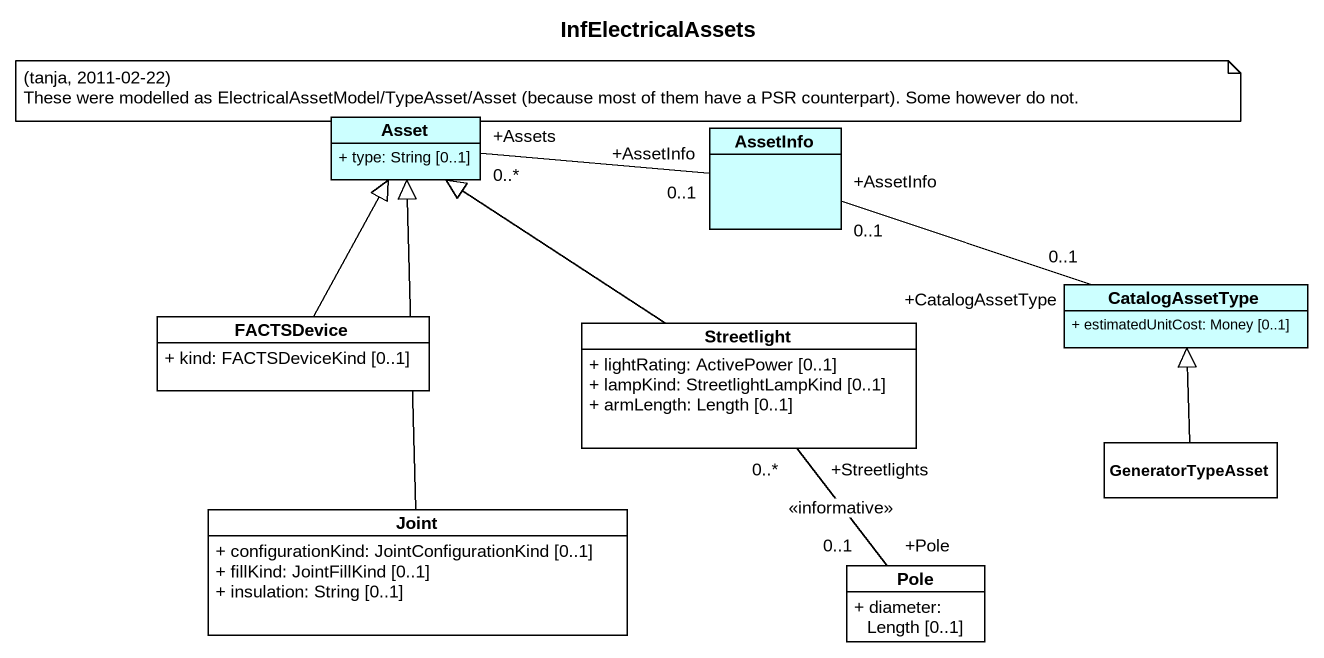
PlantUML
@startuml
title InfElectricalAssets
hide circle
hide empty members
skinparam classAttributeIconSize 0
class Asset #CCFFFF {
  + type: String [0..1]
}
class AssetInfo #CCFFFF
class CatalogAssetType #CCFFFF {
  + estimatedUnitCost: Money [0..1]
}
class FACTSDevice {
  + kind: FACTSDeviceKind [0..1]
}
class Streetlight {
  + lightRating: ActivePower [0..1]
  + lampKind: StreetlightLampKind [0..1]
  + armLength: Length [0..1]
}
class GeneratorTypeAsset
class Joint {
  + configurationKind: JointConfigurationKind [0..1]
  + fillKind: JointFillKind [0..1]
  + insulation: String [0..1]
}
class Pole {
  + diameter: Length [0..1]
}
Asset "+Assets\n0..*" -right- "+AssetInfo\n0..1" AssetInfo
AssetInfo "+AssetInfo\n0..1" -right- "+CatalogAssetType\n0..1" CatalogAssetType
FACTSDevice -up-|> Asset
Streetlight -up-|> Asset
GeneratorTypeAsset -up-|> CatalogAssetType
Joint -up-|> Asset
Pole "+Pole\n0..1" -up- "+Streetlights\n0..*" Streetlight : <<informative>>
note as N1
  (tanja, 2011-02-22)
  These were modelled as ElectricalAssetModel/TypeAsset/Asset (because most of them have a PSR counterpart). Some however do not.
end note
@enduml
